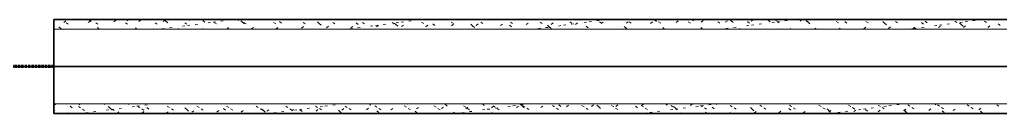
# Model space of a CAD drawing. Header units: millimetres. Extents: x -4948 to 42228, y -4856 to 69378.
# Drawn here: x 28463 to 29773, y 48380 to 48505 of the extents above; entities that cross this region are included whole.
import ezdxf

# ---------------------------------------------------------------- set-up
doc = ezdxf.new("R2010")
doc.units = ezdxf.units.MM
doc.linetypes.add('Штрих 3 х 1_5 мм', pattern=[4.5, 3, -1.5])
for name, color, linetype, lineweight in [('A-AREA', 32, 'Continuous', 9), ('A-DETL', 90, 'Continuous', 9), ('A-WALL', 113, 'Continuous', 13), ('A-WALL-PATT', 111, 'Continuous', 13), ('I-WALL', 2, 'Continuous', 13)]:
    doc.layers.add(name, color=color, linetype=linetype, lineweight=lineweight)

# ---------------------------------------------------------------- blocks, each defined once
blk = doc.blocks.new('27ELB-RD-AR-0000-BIM_rvt-1-1 этаж отм_ _0_000 лотки')
at = {"layer": 'A-AREA', "color": 252, "linetype": 'Штрих 3 х 1_5 мм', "lineweight": 70}
blk.add_line((28508.9, 48442.1), (26508.9, 48442.1), dxfattribs=at)
at = {"layer": 'A-DETL', "color": 252, "lineweight": 35}
blk.add_line((26508.9, 48442.1), (31083.9, 48442.1), dxfattribs=at)
at = {"layer": 'A-WALL', "color": 252, "lineweight": 9}
for p, q in [((28508.9, 48492.1), (30658.9, 48492.1)), ((28508.9, 48392.1), (31083.9, 48392.1))]:
    blk.add_line(p, q, dxfattribs=at)
at = {"layer": 'A-WALL-PATT', "color": 252, "linetype": 'Continuous', "lineweight": 9}
for p, q in [((28515.6, 48495.2), (28517.9, 48493)), ((28517.9, 48493), (28517.9, 48493)), ((28517.9, 48493), (28518.9, 48492.1)), ((28522.3, 48500.7), (28524.9, 48502.8)), ((28525.3, 48500.3), (28528.1, 48498.5)), ((28554.8, 48500.6), (28557.4, 48502.6)), ((28555.6, 48504.6), (28556.1, 48504.2)), ((28556.1, 48504.2), (28556.1, 48504.2)), ((28556.1, 48504.2), (28558.6, 48501.9)), ((28564.9, 48500.3), (28567.7, 48498.5)), ((28567.2, 48494.1), (28569.3, 48492.1)), ((28589.1, 48501.8), (28591.7, 48503.9)), ((28604.4, 48500.4), (28607.2, 48498.6)), ((28606, 48504.6), (28607.8, 48502.9)), ((28618, 48493.6), (28619.6, 48492.1)), ((28622.3, 48502.2), (28625, 48504.3)), ((28644, 48500.5), (28646.8, 48498.7)), ((28654.8, 48502.1), (28657.4, 48504.1)), ((28656.3, 48504.6), (28658.5, 48502.6)), ((28658.5, 48502.6), (28658.5, 48502.6)), ((28658.5, 48502.6), (28661, 48500.4)), ((28663.4, 48493.6), (28666.7, 48494)), ((28674.5, 48492.1), (28675.4, 48492.8)), ((28680.6, 48495.8), (28683.9, 48496.3)), ((28683.5, 48500.5), (28686.3, 48498.7)), ((28687.3, 48496.7), (28690.6, 48497.1)), ((28689.1, 48503.3), (28690.8, 48504.6)), ((28697.6, 48498.1), (28700.9, 48498.5)), ((28707.7, 48503.6), (28710.2, 48501.4)), ((28714.8, 48500.3), (28718.1, 48500.8)), ((28721.4, 48501.2), (28724.8, 48501.6)), ((28722.3, 48503.7), (28723.4, 48504.6)), ((28723.1, 48500.6), (28725.9, 48498.8)), ((28731.8, 48502.6), (28735.1, 48503)), ((28739.9, 48492.1), (28742.2, 48493.9)), ((28754.8, 48503.6), (28756.1, 48504.6)), ((28758.5, 48503.2), (28760.9, 48501.1)), ((28760.9, 48501.1), (28760.9, 48501.1)), ((28760.9, 48501.1), (28763.3, 48498.8)), ((28762.6, 48500.7), (28765.4, 48498.9)), ((28772.7, 48492.3), (28775.4, 48494.3)), ((28802.2, 48500.8), (28805, 48499)), ((28805.2, 48492.1), (28807.9, 48494.1)), ((28810.1, 48502.1), (28812.6, 48499.8)), ((28839.5, 48493.3), (28842.2, 48495.4)), ((28841.7, 48500.8), (28844.5, 48499)), ((28860.9, 48501.6), (28863.3, 48499.5)), ((28863.3, 48499.5), (28863.3, 48499.5)), ((28863.3, 48499.5), (28865.7, 48497.2)), ((28872.8, 48493.8), (28875.4, 48495.8)), ((28881.3, 48500.9), (28884.1, 48499.1)), ((28904.1, 48492.4), (28907.4, 48492.8)), ((28905.3, 48493.6), (28907.9, 48495.6)), ((28912.5, 48500.5), (28915, 48498.3)), ((28914.4, 48493.7), (28917.7, 48494.2)), ((28920.8, 48501), (28923.6, 48499.2)), ((28931.6, 48496), (28934.9, 48496.4)), ((28938.3, 48496.9), (28941.6, 48497.3)), ((28939.6, 48494.8), (28942.2, 48496.9)), ((28948.6, 48498.2), (28951.9, 48498.7)), ((28960.4, 48501), (28963.2, 48499.2)), ((28963.3, 48500.1), (28965.6, 48497.9)), ((28965.6, 48497.9), (28965.6, 48497.9)), ((28965.6, 48497.9), (28968.1, 48495.7)), ((28965.8, 48500.5), (28969.1, 48500.9)), ((28972.4, 48501.4), (28975.8, 48501.8)), ((28972.8, 48495.3), (28975.5, 48497.3)), ((28982.8, 48502.7), (28986.1, 48503.2)), ((28999.9, 48501.1), (29002.7, 48499.3)), ((29005.3, 48495.1), (29008, 48497.2)), ((29014.9, 48499), (29017.3, 48496.7)), ((29039.5, 48501.2), (29042.3, 48499.4)), ((29039.6, 48496.3), (29042.3, 48498.4)), ((29065.7, 48498.5), (29068, 48496.4)), ((29068, 48496.4), (29068, 48496.4)), ((29068, 48496.4), (29070.5, 48494.1)), ((29072.9, 48496.8), (29075.5, 48498.8)), ((29079, 48501.3), (29081.8, 48499.5)), ((29105.3, 48496.6), (29108, 48498.7)), ((29117.3, 48497.4), (29119.7, 48495.1)), ((29118.6, 48501.3), (29121.4, 48499.5)), ((29139.6, 48497.9), (29142.3, 48499.9)), ((29155.1, 48492.5), (29158.4, 48493)), ((29158.1, 48501.4), (29160.9, 48499.6)), ((29165.4, 48493.9), (29168.7, 48494.3)), ((29168.1, 48497), (29170.4, 48494.8)), ((29170.4, 48494.8), (29170.4, 48494.8)), ((29170.4, 48494.8), (29172.9, 48492.6)), ((29172.9, 48498.3), (29175.5, 48500.3)), ((29182.6, 48496.1), (29185.9, 48496.6)), ((29189.3, 48497), (29192.6, 48497.5)), ((29197.7, 48501.5), (29200.5, 48499.7)), ((29199.6, 48498.4), (29202.9, 48498.8)), ((29205.4, 48498.1), (29208, 48500.2)), ((29210.1, 48504.6), (29211.1, 48503.7)), ((29216.8, 48500.6), (29220.1, 48501.1)), ((29219.6, 48495.9), (29222.1, 48493.6)), ((29223.4, 48501.5), (29226.8, 48502)), ((29233.8, 48502.9), (29237.1, 48503.3)), ((29237.2, 48501.6), (29240, 48499.8)), ((29239.7, 48499.4), (29242.3, 48501.4)), ((29270.5, 48495.4), (29272.8, 48493.3)), ((29272.8, 48493.3), (29272.8, 48493.3)), ((29272.8, 48493.3), (29274.1, 48492.1)), ((29272.9, 48499.8), (29275.6, 48501.8)), ((29276.8, 48501.6), (29279.6, 48499.8)), ((29305.4, 48499.6), (29308.1, 48501.7)), ((29310.8, 48504.6), (29311, 48504.4)), ((29311, 48504.4), (29311, 48504.4)), ((29311, 48504.4), (29313.5, 48502.2)), ((29316.3, 48501.7), (29319.1, 48499.9)), ((29322, 48494.3), (29324.4, 48492.1)), ((29339.7, 48500.9), (29342.4, 48502.9)), ((29355.9, 48501.8), (29358.7, 48500)), ((29361.1, 48504.6), (29362.7, 48503.2)), ((29372.9, 48493.9), (29374.8, 48492.1)), ((29373, 48501.3), (29375.6, 48503.3)), ((29395.4, 48501.8), (29398.2, 48500)), ((29405.4, 48501.1), (29408.1, 48503.2)), ((29406.1, 48492.7), (29409.4, 48493.1)), ((29411.5, 48504.6), (29413.4, 48502.9)), ((29413.4, 48502.9), (29413.4, 48502.9)), ((29413.4, 48502.9), (29415.8, 48500.6)), ((29416.4, 48494), (29419.7, 48494.5)), ((29424.4, 48492.7), (29425.1, 48492.1)), ((29433.6, 48496.3), (29436.9, 48496.7)), ((29435, 48501.9), (29437.8, 48500.1)), ((29439.7, 48502.4), (29442.4, 48504.4)), ((29440.3, 48497.2), (29443.6, 48497.6)), ((29450.6, 48498.5), (29453.9, 48499)), ((29462.6, 48503.9), (29465.1, 48501.6)), ((29467.8, 48500.8), (29471.1, 48501.2)), ((29473, 48502.8), (29475.3, 48504.6)), ((29474.5, 48501.7), (29477.8, 48502.1)), ((29474.5, 48502), (29477.3, 48500.2)), ((29484.8, 48503), (29488.1, 48503.5)), ((29491.7, 48492.1), (29492.8, 48492.9)), ((29505.5, 48502.6), (29508, 48504.6)), ((29513.4, 48503.4), (29515.8, 48501.3)), ((29514, 48502.1), (29516.9, 48500.3)), ((29515.8, 48501.3), (29515.8, 48501.3)), ((29515.8, 48501.3), (29518.2, 48499)), ((29524.4, 48492.1), (29526.1, 48493.3)), ((29539.8, 48503.9), (29540.7, 48504.6)), ((29553.6, 48502.1), (29556.4, 48500.3)), ((29557.1, 48492.1), (29558.6, 48493.2)), ((29565, 48502.3), (29567.5, 48500.1)), ((29573, 48504.3), (29573.4, 48504.6)), ((29590.2, 48492.4), (29592.9, 48494.4)), ((29593.1, 48502.2), (29596, 48500.4)), ((29605.5, 48504.1), (29606.1, 48504.6)), ((29615.8, 48501.9), (29618.1, 48499.7)), ((29618.1, 48499.7), (29618.1, 48499.7)), ((29618.1, 48499.7), (29620.6, 48497.5)), ((29623.4, 48492.8), (29626.1, 48494.9)), ((29632.7, 48502.3), (29635.5, 48500.5)), ((29655.9, 48492.7), (29658.6, 48494.7)), ((29657.1, 48492.8), (29660.4, 48493.3)), ((29667.4, 48500.8), (29669.8, 48498.5)), ((29667.4, 48494.2), (29670.7, 48494.6)), ((29672.2, 48502.4), (29675.1, 48500.5)), ((29684.6, 48496.5), (29688, 48496.9)), ((29690.2, 48493.9), (29692.9, 48495.9)), ((29691.3, 48497.3), (29694.6, 48497.8)), ((29701.6, 48498.7), (29704.9, 48499.1)), ((29711.8, 48502.4), (29714.6, 48500.6)), ((29718.2, 48500.3), (29720.5, 48498.2)), ((29718.8, 48501), (29722.1, 48501.4)), ((29720.5, 48498.2), (29720.5, 48498.2)), ((29720.5, 48498.2), (29723, 48495.9)), ((29723.5, 48494.3), (29726.1, 48496.4)), ((29725.5, 48501.8), (29728.8, 48502.3)), ((29735.8, 48503.2), (29739.1, 48503.6)), ((29751.3, 48502.5), (29754.2, 48500.7)), ((29756, 48494.2), (29758.6, 48496.2)), ((29769.8, 48499.2), (29772.2, 48496.9)), ((28641.8, 48492.1), (28642.1, 48492.4)), ((28653.1, 48492.2), (28656.4, 48492.6)), ((28669.5, 48492.5), (28670, 48492.1)), ((28707.2, 48492.1), (28707.9, 48492.6)), ((29401.6, 48492.1), (29402.8, 48492.2)), ((29475.2, 48492.3), (29475.5, 48492.1)), ((29651.4, 48492.1), (29653.8, 48492.4)), ((28508.9, 48390.1), (28511, 48391.7)), ((28530.7, 48389.1), (28533.2, 48386.8)), ((28541.7, 48388.7), (28544.5, 48386.9)), ((28542.6, 48390.9), (28544.1, 48392.1)), ((28575.9, 48391.4), (28576.8, 48392.1)), ((28581.2, 48388.8), (28584.1, 48387)), ((28581.5, 48388.6), (28583.9, 48386.5)), ((28608.4, 48391.2), (28609.5, 48392.1)), ((28613.2, 48388.3), (28616.5, 48388.7)), ((28619.8, 48389.2), (28623.2, 48389.6)), ((28620.8, 48388.9), (28623.6, 48387.1)), ((28630.2, 48390.5), (28633.5, 48391)), ((28660.3, 48389), (28663.2, 48387.2)), ((28699.9, 48389), (28702.7, 48387.2)), ((28739.4, 48389.1), (28742.3, 48387.3)), ((28779, 48389.2), (28781.8, 48387.4)), ((28818.5, 48389.2), (28821.4, 48387.4)), ((28858.1, 48389.3), (28860.9, 48387.5)), ((28864.2, 48388.5), (28867.5, 48388.9)), ((28870.8, 48389.3), (28874.2, 48389.8)), ((28881.2, 48390.7), (28884.5, 48391.1)), ((28897.6, 48389.4), (28900.5, 48387.6)), ((28930.1, 48392.1), (28931.7, 48390.7)), ((28937.2, 48389.5), (28940, 48387.7)), ((28976.7, 48389.5), (28979.6, 48387.7)), ((28980.5, 48392.1), (28980.9, 48391.7)), ((29016.3, 48389.6), (29019.1, 48387.8)), ((29026.4, 48385.9), (29029.1, 48387.9)), ((29030.8, 48392.1), (29031.6, 48391.4)), ((29031.6, 48391.4), (29031.6, 48391.4)), ((29031.6, 48391.4), (29034.1, 48389.1)), ((29055.8, 48389.7), (29058.7, 48387.9)), ((29081.2, 48392.1), (29083.3, 48390.1)), ((29093.2, 48387), (29095.9, 48389)), ((29095.4, 48389.8), (29098.2, 48387.9)), ((29115.2, 48388.6), (29118.5, 48389.1)), ((29121.8, 48389.5), (29125.2, 48389.9)), ((29126.5, 48387.4), (29129.1, 48389.4)), ((29131.6, 48392), (29134, 48389.8)), ((29132.2, 48390.9), (29135.5, 48391.3)), ((29134, 48389.8), (29134, 48389.8)), ((29134, 48389.8), (29136.4, 48387.6)), ((29134.9, 48389.8), (29137.8, 48388)), ((29159, 48387.2), (29161.6, 48389.3)), ((29174.5, 48389.9), (29177.3, 48388.1)), ((29183.2, 48390.9), (29185.7, 48388.6)), ((29193.3, 48388.5), (29195.9, 48390.5)), ((29214, 48390), (29216.9, 48388.2)), ((29226.5, 48388.9), (29229.2, 48390.9)), ((29234, 48390.4), (29236.4, 48388.3)), ((29236.4, 48388.3), (29236.4, 48388.3)), ((29236.4, 48388.3), (29238.8, 48386)), ((29253.6, 48390), (29256.4, 48388.2)), ((29259, 48388.8), (29261.7, 48390.8)), ((29285.6, 48389.3), (29288.1, 48387)), ((29293.1, 48390.1), (29296, 48388.3)), ((29293.3, 48390), (29296, 48392)), ((29326.5, 48390.4), (29328.7, 48392.1)), ((29332.7, 48390.2), (29335.5, 48388.4)), ((29336.4, 48388.9), (29338.7, 48386.7)), ((29359, 48390.3), (29361.4, 48392.1)), ((29366.2, 48388.8), (29369.5, 48389.2)), ((29372.2, 48390.3), (29375.1, 48388.5)), ((29372.8, 48389.7), (29376.2, 48390.1)), ((29383.2, 48391), (29386.5, 48391.5)), ((29393.3, 48391.5), (29394.1, 48392.1)), ((29411.8, 48390.3), (29414.6, 48388.5)), ((29426.6, 48391.9), (29426.8, 48392.1)), ((29451.3, 48390.4), (29454.2, 48388.6)), ((29459.1, 48391.8), (29459.5, 48392.1)), ((29490.9, 48390.5), (29493.7, 48388.7)), ((29530.4, 48390.5), (29533.3, 48388.7)), ((29570, 48390.6), (29572.8, 48388.8)), ((29609.5, 48390.7), (29612.4, 48388.9)), ((29617.2, 48388.9), (29620.5, 48389.4)), ((29623.8, 48389.8), (29627.2, 48390.3)), ((29634.2, 48391.2), (29637.5, 48391.6)), ((29649.1, 48390.8), (29651.9, 48389)), ((29685.3, 48392.1), (29686.6, 48390.9)), ((29688.6, 48390.8), (29691.5, 48389)), ((29728.2, 48390.9), (29731, 48389.1)), ((29735.6, 48392.1), (29735.8, 48391.9)), ((29767.7, 48391), (29770.6, 48389.2)), ((28508.9, 48384.4), (28510.3, 48383.5)), ((28527.9, 48379.6), (28528.9, 48380.4)), ((28547.1, 48385.3), (28549.9, 48383.5)), ((28547.1, 48379.6), (28548.1, 48379.7)), ((28551.5, 48380.2), (28554.8, 48380.6)), ((28560.5, 48379.6), (28561.4, 48380.3)), ((28561.8, 48381.5), (28565.1, 48382)), ((28579, 48383.8), (28582.3, 48384.2)), ((28583.9, 48386.5), (28583.9, 48386.5)), ((28583.9, 48386.5), (28586.3, 48384.2)), ((28585.6, 48384.7), (28589, 48385.1)), ((28586.6, 48385.4), (28589.4, 48383.6)), ((28593.2, 48379.6), (28595.7, 48381.5)), ((28596, 48386), (28599.3, 48386.5)), ((28626.2, 48385.5), (28629, 48383.7)), ((28626.3, 48379.9), (28629, 48381.9)), ((28633.1, 48387.5), (28635.6, 48385.2)), ((28658.8, 48379.7), (28661.4, 48381.8)), ((28665.7, 48385.5), (28668.5, 48383.7)), ((28683.9, 48387.1), (28686.3, 48384.9)), ((28686.3, 48384.9), (28686.3, 48384.9)), ((28686.3, 48384.9), (28688.7, 48382.7)), ((28693.1, 48381), (28695.8, 48383)), ((28705.3, 48385.6), (28708.1, 48383.8)), ((28726.3, 48381.4), (28729, 48383.4)), ((28735.5, 48385.9), (28738, 48383.7)), ((28744.8, 48385.7), (28747.6, 48383.9)), ((28758.8, 48381.2), (28761.5, 48383.3)), ((28784.4, 48385.8), (28787.2, 48384)), ((28786.3, 48385.5), (28788.6, 48383.4)), ((28788.6, 48383.4), (28788.6, 48383.4)), ((28788.6, 48383.4), (28791.1, 48381.1)), ((28793.1, 48382.5), (28795.8, 48384.5)), ((28796.9, 48379.6), (28799.1, 48379.9)), ((28802.5, 48380.3), (28805.8, 48380.8)), ((28812.8, 48381.7), (28816.1, 48382.1)), ((28823.9, 48385.8), (28826.7, 48384)), ((28826.4, 48382.9), (28829, 48384.9)), ((28830, 48384), (28833.3, 48384.4)), ((28836.6, 48384.8), (28840, 48385.3)), ((28837.9, 48384.4), (28840.3, 48382.1)), ((28847, 48386.2), (28850.3, 48386.6)), ((28858.9, 48382.7), (28861.5, 48384.8)), ((28863.5, 48385.9), (28866.3, 48384.1)), ((28888.7, 48383.9), (28891, 48381.8)), ((28891, 48381.8), (28891, 48381.8)), ((28891, 48381.8), (28893.4, 48379.6)), ((28893.2, 48384), (28895.8, 48386)), ((28903, 48386), (28905.8, 48384.2)), ((28926.4, 48384.4), (28929.1, 48386.4)), ((28940.3, 48382.8), (28942.7, 48380.6)), ((28942.6, 48386), (28945.4, 48384.2)), ((28958.9, 48384.2), (28961.5, 48386.3)), ((28982.1, 48386.1), (28984.9, 48384.3)), ((28991.1, 48382.4), (28993.4, 48380.2)), ((28993.2, 48385.5), (28995.9, 48387.5)), ((28993.4, 48380.2), (28993.4, 48380.2)), ((28993.4, 48380.2), (28994.1, 48379.6)), ((29021.7, 48386.2), (29024.5, 48384.4)), ((29042.6, 48381.3), (29044.5, 48379.6)), ((29046.8, 48379.6), (29050.1, 48380.1)), ((29053.5, 48380.5), (29056.8, 48380.9)), ((29058.9, 48385.7), (29061.6, 48387.8)), ((29061.2, 48386.3), (29064, 48384.5)), ((29063.8, 48381.9), (29067.1, 48382.3)), ((29081, 48384.1), (29084.3, 48384.6)), ((29087.6, 48385), (29091, 48385.4)), ((29093.5, 48380.8), (29094.8, 48379.6)), ((29098, 48386.4), (29101.3, 48386.8)), ((29100.8, 48386.3), (29103.6, 48384.5)), ((29140.3, 48386.4), (29143.1, 48384.6)), ((29145, 48379.7), (29145.1, 48379.6)), ((29179.8, 48386.5), (29182.7, 48384.7)), ((29219.4, 48386.6), (29222.2, 48384.8)), ((29258.9, 48386.6), (29261.8, 48384.8)), ((29297.8, 48379.8), (29301.1, 48380.2)), ((29298.5, 48386.7), (29301.3, 48384.9)), ((29304.5, 48380.7), (29307.8, 48381.1)), ((29314.8, 48382), (29318.1, 48382.5)), ((29332, 48384.3), (29335.3, 48384.7)), ((29338, 48386.8), (29340.9, 48385)), ((29338.7, 48386.7), (29338.7, 48386.7)), ((29338.7, 48386.7), (29341.2, 48384.4)), ((29338.7, 48385.2), (29342, 48385.6)), ((29345.1, 48379.6), (29346.4, 48380.5)), ((29349, 48386.5), (29352.3, 48387)), ((29377.6, 48386.8), (29380.4, 48385)), ((29377.8, 48379.6), (29379.6, 48381)), ((29388, 48387.7), (29390.4, 48385.5)), ((29410.5, 48379.6), (29412.1, 48380.8)), ((29417.1, 48386.9), (29420, 48385.1)), ((29438.8, 48387.3), (29441.1, 48385.2)), ((29441.1, 48385.2), (29441.1, 48385.2)), ((29441.1, 48385.2), (29443.6, 48382.9)), ((29443.7, 48380), (29446.4, 48382.1)), ((29456.7, 48387), (29459.5, 48385.2)), ((29477, 48380.4), (29479.6, 48382.5)), ((29490.4, 48386.2), (29492.8, 48383.9)), ((29496.2, 48387.1), (29499.1, 48385.3)), ((29509.5, 48380.3), (29512.1, 48382.3)), ((29535.8, 48387.1), (29538.6, 48385.3)), ((29541.2, 48385.7), (29543.5, 48383.6)), ((29543.5, 48383.6), (29543.5, 48383.6)), ((29543.5, 48383.6), (29546, 48381.3)), ((29543.8, 48381.5), (29546.4, 48383.6)), ((29548.8, 48379.9), (29552.2, 48380.4)), ((29555.5, 48380.8), (29558.8, 48381.3)), ((29565.8, 48382.2), (29569.1, 48382.6)), ((29575.3, 48387.2), (29578.2, 48385.4)), ((29577, 48381.9), (29579.7, 48384)), ((29583, 48384.4), (29586.3, 48384.9)), ((29589.7, 48385.3), (29593, 48385.8)), ((29592.7, 48384.6), (29595.2, 48382.4)), ((29600, 48386.7), (29603.3, 48387.1)), ((29609.5, 48381.8), (29612.2, 48383.8)), ((29614.9, 48387.3), (29617.7, 48385.5)), ((29643.6, 48384.2), (29645.9, 48382)), ((29643.8, 48383), (29646.5, 48385.1)), ((29645.9, 48382), (29645.9, 48382)), ((29645.9, 48382), (29648.4, 48379.8)), ((29654.4, 48387.4), (29657.3, 48385.5)), ((29677.1, 48383.4), (29679.7, 48385.5)), ((29694, 48387.4), (29696.8, 48385.6)), ((29695.1, 48383.1), (29697.6, 48380.8)), ((29709.5, 48383.3), (29712.2, 48385.3)), ((29733.5, 48387.5), (29736.4, 48385.7)), ((29743.8, 48384.5), (29746.5, 48386.6)), ((29746, 48382.6), (29748.3, 48380.5)), ((29748.3, 48380.5), (29748.3, 48380.5)), ((29748.3, 48380.5), (29749.3, 48379.6))]:
    blk.add_line(p, q, dxfattribs=at)
at = {"layer": 'I-WALL', "color": 252, "lineweight": 35}
for p, q in [((30646.4, 48504.6), (28508.9, 48504.6)), ((28508.9, 48504.6), (28508.9, 48379.6)), ((28508.9, 48379.6), (31083.9, 48379.6))]:
    blk.add_line(p, q, dxfattribs=at)

msp = doc.modelspace()

# ---------------------------------------------------------------- block references
at = {"lineweight": 5}
msp.add_blockref('27ELB-RD-AR-0000-BIM_rvt-1-1 этаж отм_ _0_000 лотки', (0, 0), dxfattribs=at)

doc.saveas('drawing.dxf')
